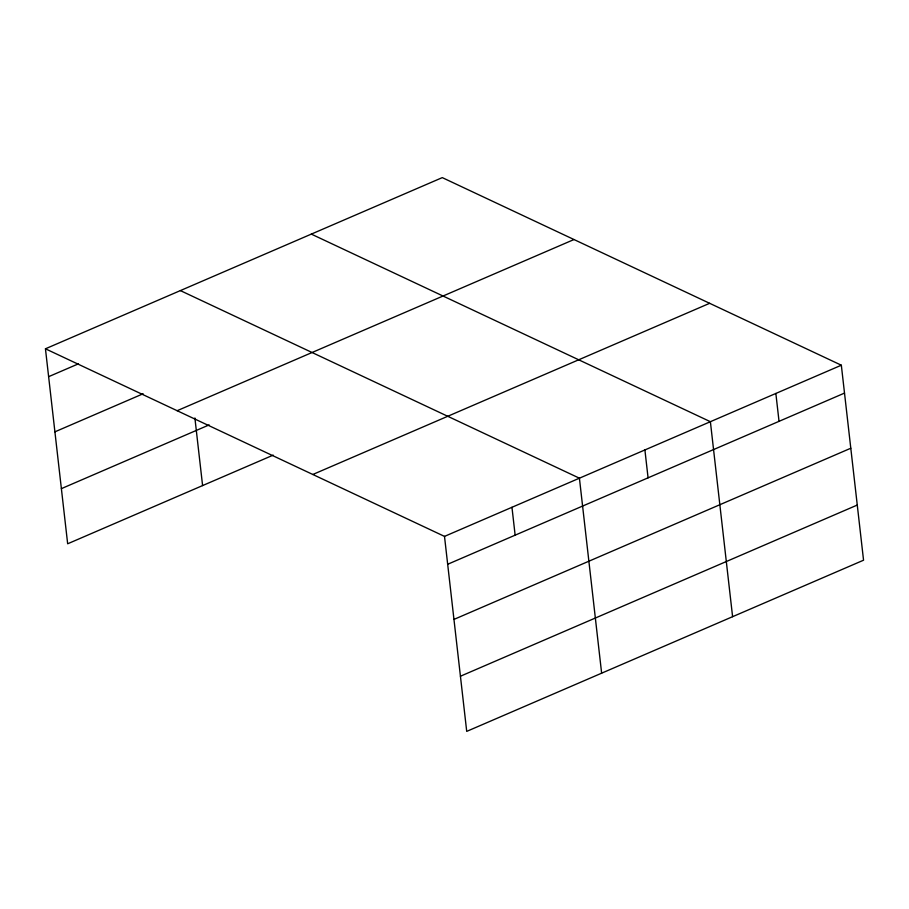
<?xml version="1.0" encoding="UTF-8"?>
<svg xmlns="http://www.w3.org/2000/svg" width="909" height="909" viewBox="0 0 909 909"><rect width="100%" height="100%" fill="white"/><g stroke="black" fill="none" stroke-linecap="round" stroke-linejoin="round"><path stroke-width="1.36" d="M45.45 348.795L442.285 177.619L841.336 365.213L863.55 560.205L466.715 731.381L444.501 536.39L45.45 348.795L67.664 543.787L273.2 455.125M48.631 376.678L78.469 363.816M54.915 431.832L143.133 393.767M177.141 410.709L573.977 239.533M61.38 488.644L209.15 424.901M312.81 474.487L709.645 303.311M444.501 536.39L841.336 365.213M447.671 564.273L844.506 393.097M453.955 619.415L850.79 448.239M460.431 676.228L857.267 505.052M311.332 234.113L710.384 421.696L732.597 616.688M180.38 290.596L579.419 478.191L601.633 673.171M775.854 393.461L779.036 421.344M644.901 449.944L648.072 477.827M511.96 507.29L515.142 535.174M194.89 417.97L202.593 485.588"/></g></svg>
